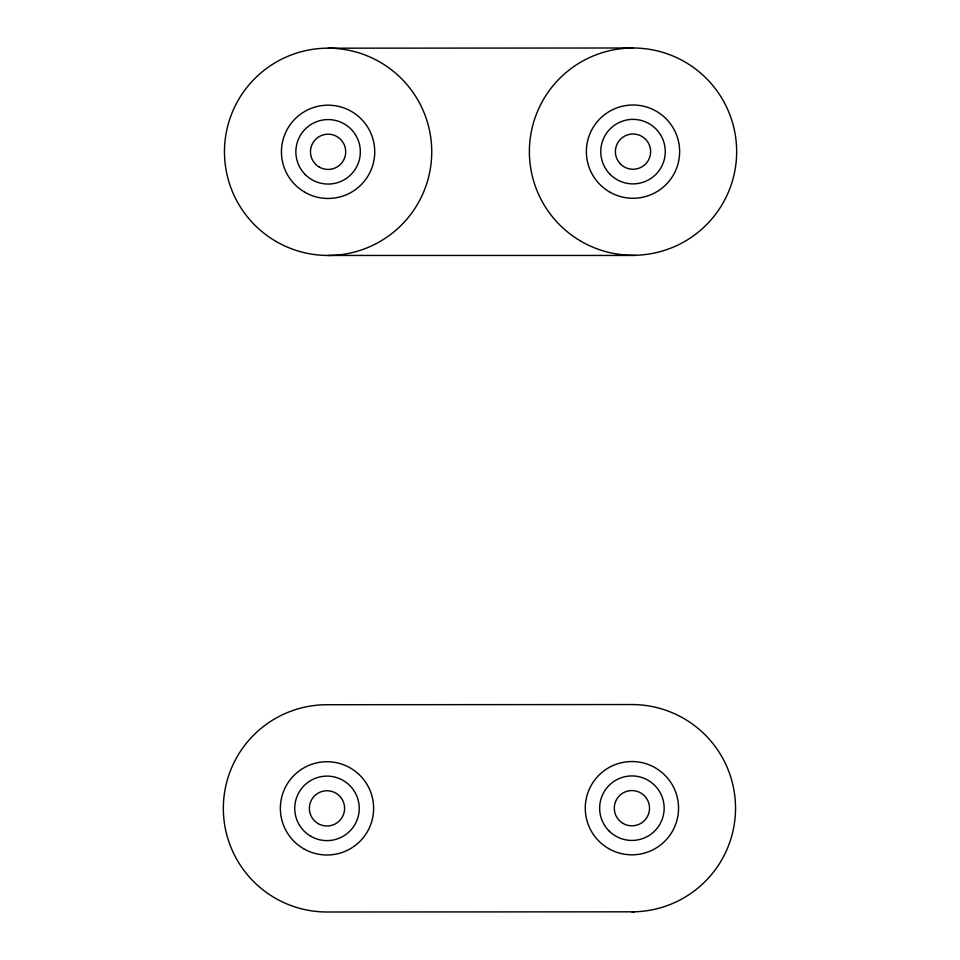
<?xml version="1.0" encoding="UTF-8"?>
<svg xmlns="http://www.w3.org/2000/svg" width="960" height="960" viewBox="0 0 960 960"><rect width="100%" height="100%" fill="white"/><g stroke="black" fill="none" stroke-linecap="round" stroke-linejoin="round"><path stroke-width="1.44" d="M328.092 48.18L633.012 48M328.092 255.456L635.376 255.456M631.908 911.82L326.988 912A103.644 103.644 0 0 1 223.344 808.356A103.644 103.644 0 0 1 326.988 704.724L631.908 704.544A103.644 103.644 0 0 1 735.54 808.176A103.644 103.644 0 0 1 631.908 911.82L634.26 912M304.776 192.216A46.632 46.632 0 0 0 374.736 151.824A46.632 46.632 0 0 0 304.776 111.432A46.632 46.632 0 0 0 304.776 192.216M305.292 174.624A32.256 32.256 0 0 0 359.244 160.176A32.256 32.256 0 0 0 319.752 120.672A32.256 32.256 0 0 0 305.292 174.624M276.276 241.572A103.644 103.644 0 0 0 431.736 151.824A103.644 103.644 0 0 0 276.276 62.064A103.644 103.644 0 0 0 276.276 241.572M620.556 164.1A17.616 17.616 0 0 0 650.028 156.204A17.616 17.616 0 0 0 628.452 134.616A17.616 17.616 0 0 0 620.556 164.1M319.284 167.076A17.616 17.616 0 0 0 345.708 151.824A17.616 17.616 0 0 0 319.284 136.56A17.616 17.616 0 0 0 319.284 167.076M610.212 174.444A32.256 32.256 0 0 0 664.164 159.984A32.256 32.256 0 0 0 624.66 120.48A32.256 32.256 0 0 0 610.212 174.444M609.696 192.024A46.632 46.632 0 0 0 679.644 151.644A46.632 46.632 0 0 0 609.696 111.252A46.632 46.632 0 0 0 609.696 192.024M581.196 241.392A103.644 103.644 0 0 0 736.656 151.644A103.644 103.644 0 0 0 581.196 61.884A103.644 103.644 0 0 0 581.196 241.392M310.86 836.292A32.256 32.256 0 0 0 359.244 808.356A32.256 32.256 0 0 0 310.86 780.432A32.256 32.256 0 0 0 310.86 836.292M318.18 823.62A17.616 17.616 0 0 0 344.604 808.356A17.616 17.616 0 0 0 318.18 793.104A17.616 17.616 0 0 0 318.18 823.62M609.096 830.988A32.256 32.256 0 0 0 663.06 816.528A32.256 32.256 0 0 0 623.556 777.024A32.256 32.256 0 0 0 609.096 830.988M303.672 848.748A46.632 46.632 0 0 0 373.62 808.356A46.632 46.632 0 0 0 303.672 767.976A46.632 46.632 0 0 0 303.672 848.748M623.1 823.44A17.616 17.616 0 0 0 649.524 808.176A17.616 17.616 0 0 0 623.1 792.924A17.616 17.616 0 0 0 623.1 823.44M608.592 848.568A46.632 46.632 0 0 0 678.54 808.176A46.632 46.632 0 0 0 608.592 767.784A46.632 46.632 0 0 0 608.592 848.568"/></g></svg>
